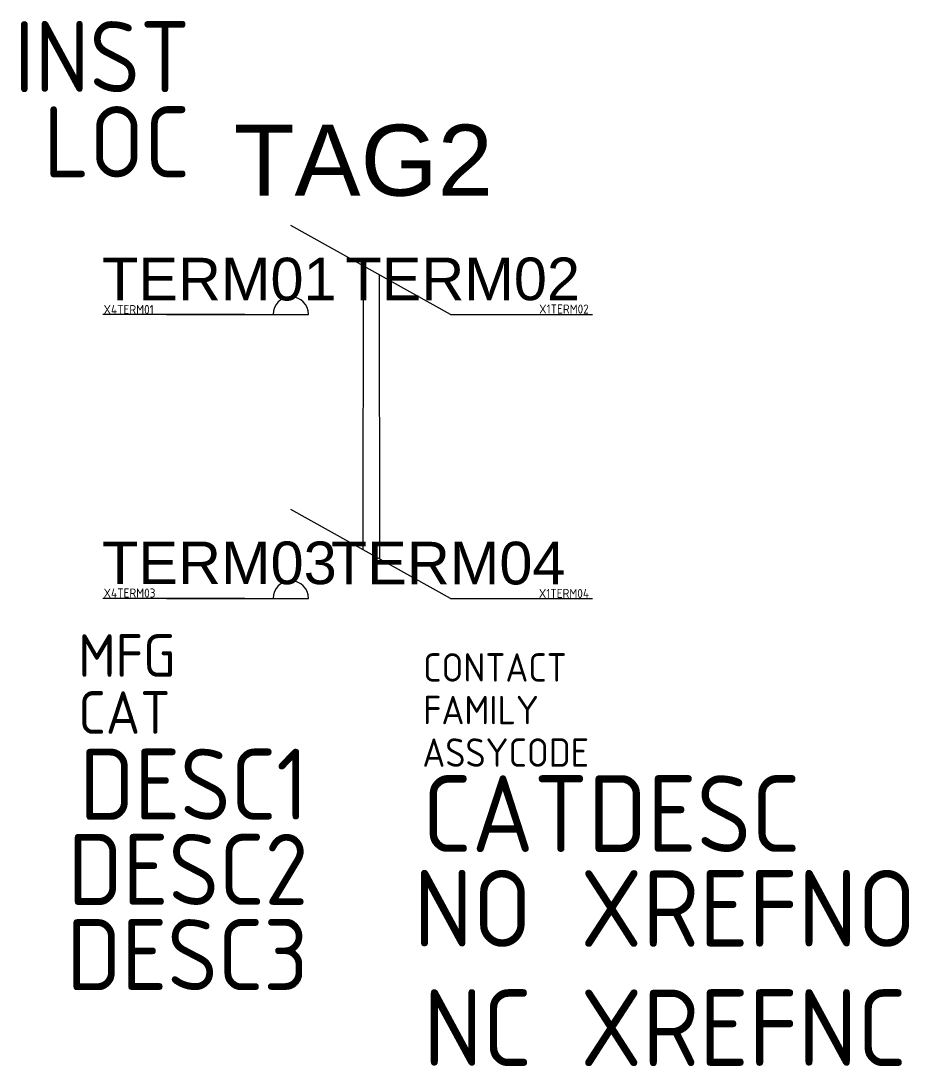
# Model space of a CAD drawing. Header units: millimetres. Extents: x -16.4 to 14.9, y -8 to 28.8.
import ezdxf
from ezdxf.enums import TextEntityAlignment as Align

# ---------------------------------------------------------------- set-up
doc = ezdxf.new("R2010")
doc.units = ezdxf.units.MM
doc.styles.get("Standard").update_dxf_attribs({"font": 'ARIAL.TTF'})
doc.styles.add('WD_IEC', font='ISOCP2.shx', dxfattribs={"width": 0.9, "height": 4})

msp = doc.modelspace()

# ---------------------------------------------------------------- linework, layer by layer
for p, q in [((-1.26, 18.5), (-6.885, 21.625)), ((-4.34, 20.211), (-4.341, 10.212)), ((-3.768, 19.893), (-3.764, 9.891)), ((-8.5, 18.5), (-13.5, 18.5)), ((-11.26, 18.5), (-6.26, 18.5)), ((-1.26, 18.5), (3.74, 18.5)), ((-1.26, 8.5), (-6.885, 11.625)), ((-8.5, 8.5), (-13.5, 8.5)), ((-11.26, 8.5), (-6.26, 8.5)), ((-1.26, 8.5), (3.74, 8.5))]:
    msp.add_line(p, q)
for centre in [(-6.885, 18.5), (-6.885, 8.5)]:
    msp.add_arc(centre, 0.625, 0, 180)

# ---------------------------------------------------------------- texts
at = {"style": 'WD_IEC', "flags": 1}
for tag, text, height, p in [('INST', '', 2.5, (-10.432, 26.326)), ('LOC', '', 2.5, (-10.432, 23.326)), ('X1TERM02', '', 0.32, (3.612, 18.528)), ('X1TERM04', '', 0.32, (3.621, 8.515)), ('DESC1', '', 2.5, (-6.269, 0.707)), ('DESC2', '', 2.5, (-6.269, -2.293)), ('NO', 'NO', 2.7, (1.612, -3.768)), ('DESC3', '', 2.5, (-6.269, -5.293)), ('NC', 'NC', 2.7, (1.612, -7.968))]:
    msp.add_attdef(tag, text=text, height=height, dxfattribs=at).set_placement(p, align=Align.RIGHT)
for tag, p, s, height in [('TAG2', (-8.887, 22.679), 'K', 2.5), ('TERM01', (-13.535, 18.994), '1', 1.5), ('TERM03', (-13.532, 9.002), '3', 1.5)]:
    msp.add_attdef(tag, p, s, height=height)
for tag, text, p in [('TERM02', '2', (3.303, 19.001)), ('TERM04', '4', (2.794, 8.994))]:
    msp.add_attdef(tag, text=text, height=1.5).set_placement(p, align=Align.RIGHT)
for tag, p, s, height in [('X4TERM01', (-13.477, 18.512), '', 0.32), ('X4TERM03', (-13.475, 8.529), '', 0.32), ('MFG', (-14.368, 5.739), '', 1.5), ('CONTACT', (-2.221, 5.569), 'NO', 1), ('CAT', (-14.368, 3.732), '', 1.5), ('FAMILY', (-2.221, 4.069), 'MS_ACKO', 1), ('ASSYCODE', (-2.25, 2.571), '', 1), ('CATDESC', (-2.25, -0.429), '', 2.7), ('XREFNO', (3.312, -3.768), '', 2.7), ('XREFNC', (3.312, -7.968), '', 2.7)]:
    msp.add_attdef(tag, p, s, height=height, dxfattribs=at)

doc.saveas('drawing.dxf')
